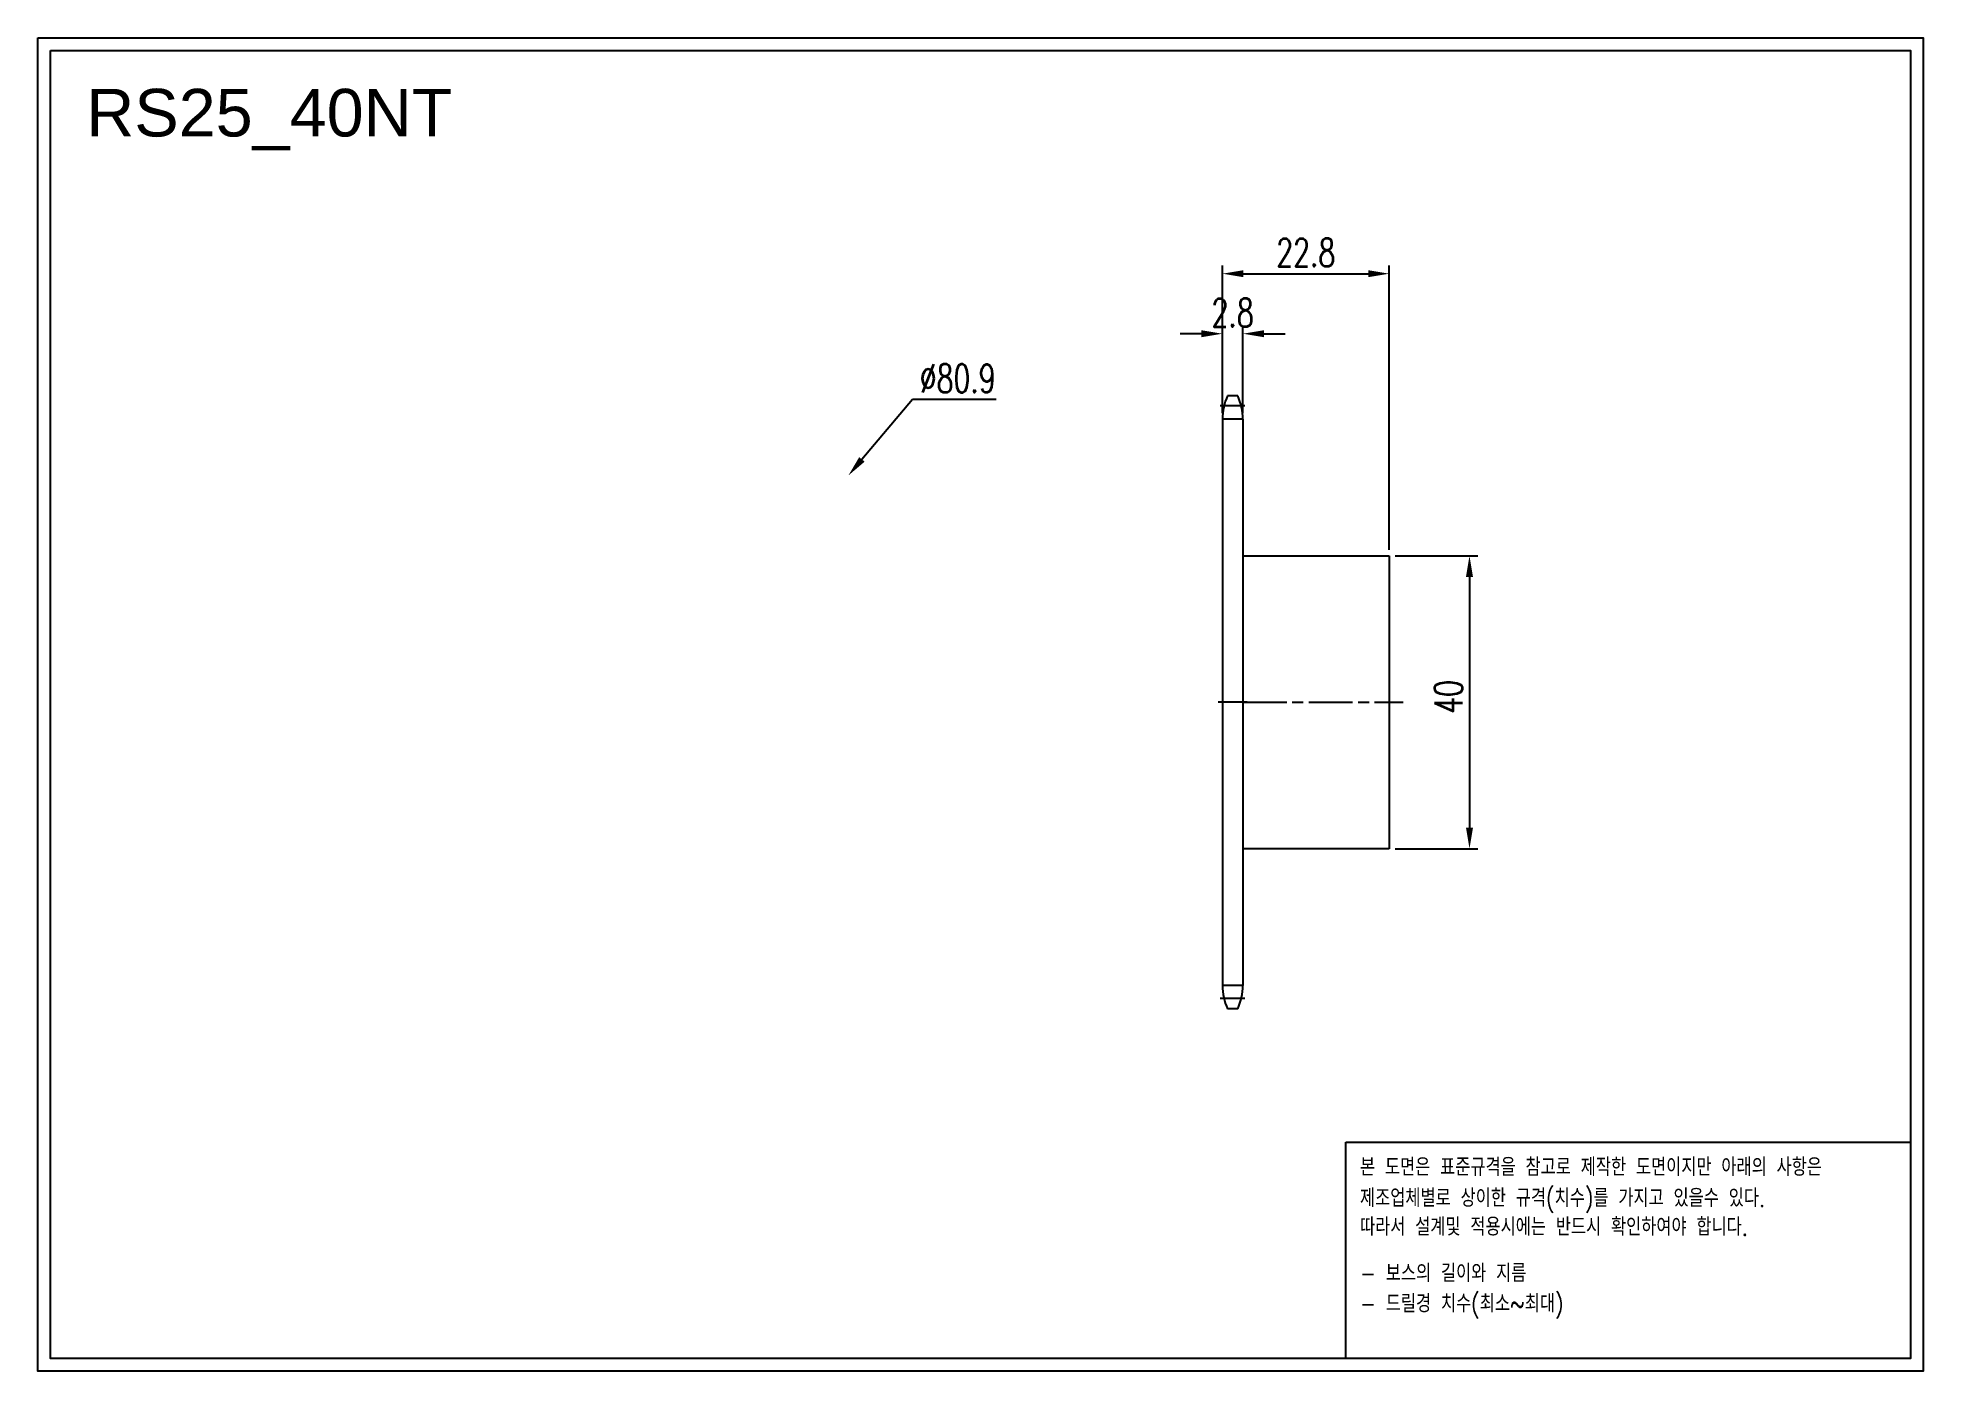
# Model space of a CAD drawing. Header units: millimetres. Extents: x -68477 to -68219, y 1720 to 1903.
import ezdxf

# ---------------------------------------------------------------- set-up
doc = ezdxf.new("R2010")
doc.units = ezdxf.units.MM
for name, pattern in [('AM_ISO02W050', [7.5, 6, -1.5]), ('AM_ISO02W050x2', [3.75, 3, -0.75]), ('AM_ISO08W050', [18, 12, -1.5, 3, -1.5]), ('AM_ISO08W050x2', [9, 6, -0.75, 1.5, -0.75])]:
    doc.linetypes.add(name, pattern=pattern)
for name, color, linetype, lineweight in [('AM_3N', 6, 'AM_ISO02W050', 25), ('AM_7', 4, 'AM_ISO08W050', 25), ('AM_7N', 4, 'AM_ISO08W050', 25)]:
    doc.layers.add(name, color=color, linetype=linetype, lineweight=lineweight)
doc.layers.add('S-DIM', color=7, linetype='Continuous')
doc.styles.add('HAN', font='ROMANS.shx', dxfattribs={"width": 0.7, "bigfont": 'whgtxt.shx'})
doc.styles.add('HSG', font='SIMPLEX.shx', dxfattribs={"width": 0.7, "bigfont": 'HSG.shx'})
doc.styles.get("Standard").update_dxf_attribs({"font": 'arial.ttf'})
doc.dimstyles.new('APP4', dxfattribs={"dimscale": 1.6, "dimtxt": 2.4, "dimasz": 1.8, "dimexe": 0.7, "dimexo": 0.5, "dimgap": 0.6, "dimtad": 1, "dimtoh": 1, "dimdec": 1, "dimrnd": 0.01, "dimzin": 9, "dimdsep": 46, "dimtxsty": 'HSG', "dimcen": 0, "dimclrd": 1, "dimclre": 1, "dimclrt": 256, "dimazin": 2, "dimtp": 1, "dimtm": 1, "dimtfac": 0.5, "dimtdec": 1, "dimtofl": 0, "dimtmove": 0, "dimatfit": 3, "dimfxl": 0, "dimtvp": 1, "dimtolj": 2, "dimlwd": -1, "dimlwe": -1, "dimarcsym": 0})

# ---------------------------------------------------------------- blocks, each defined once
blk = doc.blocks.new('*D2')
at = {"layer": 'Defpoints', "color": 0, "transparency": 16777216}
for p in [(-68292.38, 1831.75), (-68292.38, 1791.75), (-68281.42, 1791.75)]:
    blk.add_point(p, dxfattribs=at)
at = {"layer": 'S-DIM', "color": 1, "transparency": 16777216}
for p, q in [((-68291.58, 1831.75), (-68280.3, 1831.75)), ((-68281.42, 1828.87), (-68281.42, 1794.63)), ((-68291.58, 1791.75), (-68280.3, 1791.75))]:
    blk.add_line(p, q, dxfattribs=at)
for points in [[(-68281.9, 1828.87), (-68280.94, 1828.87), (-68281.42, 1831.75)], [(-68281.9, 1794.63), (-68280.94, 1794.63), (-68281.42, 1791.75)]]:
    blk.add_solid(points, dxfattribs=at)
at = {"layer": 'S-DIM', "transparency": 16777216, "insert": (-68284.3, 1812.48), "char_height": 3.84, "attachment_point": 5, "rotation": 90, "style": 'HSG'}
blk.add_mtext('\\A2;40', dxfattribs=at)
blk = doc.blocks.new('e567sfgjss')
for p, q in [((-66937.69, 488.79), (-66917.69, 488.79)), ((-66917.69, 488.79), (-66917.69, 448.79)), ((-66917.69, 448.79), (-66937.69, 448.79))]:
    blk.add_line(p, q)
at = {"layer": 'AM_7N', "linetype": 'AM_ISO08W050x2'}
blk.add_line((-66937.69, 468.79), (-66915.79, 468.79), dxfattribs=at)
blk = doc.blocks.new('*D3')
at = {"layer": 'Defpoints', "color": 0, "transparency": 16777216}
for p in [(-68366.28, 1842.72), (-68418.37, 1780.78)]:
    blk.add_point(p, dxfattribs=at)
at = {"layer": 'S-DIM', "color": 1, "transparency": 16777216}
for p, q in [((-68357.54, 1853.11), (-68364.43, 1844.92)), ((-68346.09, 1853.11), (-68357.54, 1853.11))]:
    blk.add_line(p, q, dxfattribs=at)
blk.add_solid([(-68364.8, 1845.23), (-68364.06, 1844.61), (-68366.28, 1842.72)], dxfattribs=at)
at = {"layer": 'S-DIM', "transparency": 16777216, "insert": (-68351.34, 1855.99), "char_height": 3.84, "attachment_point": 5, "style": 'HSG'}
blk.add_mtext('\\A2;∅80.9', dxfattribs=at)
blk = doc.blocks.new('*D4')
at = {"layer": 'Defpoints', "color": 0, "transparency": 16777216}
for p in [(-68312.38, 1862.09), (-68315.18, 1850.42), (-68312.38, 1850.42)]:
    blk.add_point(p, dxfattribs=at)
at = {"layer": 'S-DIM', "color": 1, "transparency": 16777216}
for p, q in [((-68315.18, 1851.22), (-68315.18, 1863.21)), ((-68312.38, 1851.22), (-68312.38, 1863.21)), ((-68318.06, 1862.09), (-68320.94, 1862.09)), ((-68309.5, 1862.09), (-68306.62, 1862.09))]:
    blk.add_line(p, q, dxfattribs=at)
for points in [[(-68318.06, 1862.57), (-68318.06, 1861.61), (-68315.18, 1862.09)], [(-68309.5, 1862.57), (-68309.5, 1861.61), (-68312.38, 1862.09)]]:
    blk.add_solid(points, dxfattribs=at)
at = {"layer": 'S-DIM', "transparency": 16777216, "insert": (-68313.78, 1864.97), "char_height": 3.84, "attachment_point": 5, "style": 'HSG'}
blk.add_mtext('\\A2;2.8', dxfattribs=at)
blk = doc.blocks.new('*D5')
at = {"layer": 'Defpoints', "color": 0, "transparency": 16777216}
for p in [(-68292.38, 1870.29), (-68315.18, 1850.42), (-68292.38, 1831.75)]:
    blk.add_point(p, dxfattribs=at)
at = {"layer": 'S-DIM', "color": 1, "transparency": 16777216}
for p, q in [((-68315.18, 1851.22), (-68315.18, 1871.41)), ((-68292.38, 1832.55), (-68292.38, 1871.41)), ((-68312.3, 1870.29), (-68295.26, 1870.29))]:
    blk.add_line(p, q, dxfattribs=at)
for points in [[(-68312.3, 1870.77), (-68312.3, 1869.81), (-68315.18, 1870.29)], [(-68295.26, 1870.77), (-68295.26, 1869.81), (-68292.38, 1870.29)]]:
    blk.add_solid(points, dxfattribs=at)
at = {"layer": 'S-DIM', "transparency": 16777216, "insert": (-68303.78, 1873.17), "char_height": 3.84, "attachment_point": 5, "style": 'HSG'}
blk.add_mtext('\\A2;22.8', dxfattribs=at)
blk = doc.blocks.new('notice1')
at = {"color": 4}
blk.add_lwpolyline([(-22142.12, 1735.9), (-22053.8, 1735.9), (-22053.8, 1702.07), (-22142.12, 1702.07)], close=True, dxfattribs=at)
at = {"color": 4, "style": 'HAN', "width": 0.8}
for s, p in [('본 도면은 표준규격을 참고로 제작한 도면이지만 아래의 사항은', (-22139.9, 1730.62)), ('제조업체별로 상이한 규격(치수)를 가지고 있을수 있다.', (-22139.9, 1725.78)), ('따라서 설계및 적용시에는 반드시 확인하여야 합니다.', (-22139.9, 1721.28)), ('- 보스의 길이와 지름', (-22139.9, 1714.03)), ('- 드릴경 치수(최소~최대)', (-22139.9, 1709.27))]:
    blk.add_text(s, height=2.7949, dxfattribs=at).set_placement(p)

msp = doc.modelspace()

# ---------------------------------------------------------------- linework, layer by layer
for p, q in [((-68313.09, 1853.62), (-68314.48, 1853.62)), ((-68315.18, 1850.42), (-68315.18, 1773.08)), ((-68312.38, 1850.42), (-68312.38, 1773.08)), ((-68313.09, 1769.88), (-68314.48, 1769.88))]:
    msp.add_line(p, q)
for points in [[(-68477.04, 1902.52), (-68219.42, 1902.52), (-68219.42, 1720.37), (-68477.04, 1720.37)], [(-68475.3, 1900.79), (-68221.15, 1900.79), (-68221.15, 1722.1), (-68475.3, 1722.1)]]:
    msp.add_lwpolyline(points, close=True)
for centre, start, end in [((-68307.58, 1850.42), 155.0989, 180), ((-68319.98, 1850.42), 0, 24.9011), ((-68307.58, 1773.08), 180, 204.9011), ((-68319.98, 1773.08), 335.0989, 0)]:
    msp.add_arc(centre, 7.6, start, end)
at = {"layer": 'AM_3N', "linetype": 'AM_ISO02W050x2'}
for p, q in [((-68312.38, 1850.42), (-68315.18, 1850.42)), ((-68312.38, 1773.08), (-68315.18, 1773.08))]:
    msp.add_line(p, q, dxfattribs=at)
at = {"layer": 'AM_7', "linetype": 'AM_ISO08W050x2'}
for p, q in [((-68312.11, 1852.22), (-68315.49, 1852.22)), ((-68311.8, 1811.75), (-68315.77, 1811.75)), ((-68312.11, 1771.28), (-68315.49, 1771.28))]:
    msp.add_line(p, q, dxfattribs=at)

# ---------------------------------------------------------------- block references
msp.add_blockref('e567sfgjss', (-1374.7, 1342.96))
at = {"xscale": 0.8735999999999999, "yscale": 0.8735999999999999, "zscale": 0.8735999999999999}
msp.add_blockref('notice1', (-48954.96, 235.18), dxfattribs=at)

# ---------------------------------------------------------------- texts
msp.add_text('RS25_40NT', height=6.506).set_placement((-68470.4, 1889.03))

# ---------------------------------------------------------------- dimensions: what is measured, and where the dimension line sits
at = {"layer": 'S-DIM'}
dim = msp.add_linear_dim(base=(-68292.38, 1870.29), p1=(-68315.18, 1850.42), p2=(-68292.38, 1831.75), dimstyle='APP4', dxfattribs=at)
dim.commit()
dim.dimension.update_dxf_attribs({"geometry": '*D5', "text_midpoint": (-68303.78, 1873.17)})
dim = msp.add_linear_dim(base=(-68312.38, 1862.09), p1=(-68315.18, 1850.42), p2=(-68312.38, 1850.42), dimstyle='APP4', dxfattribs=at)
dim.commit()
dim.dimension.update_dxf_attribs({"geometry": '*D4', "text_midpoint": (-68313.78, 1862.09), "dimtype": 128})
dim = msp.add_diameter_dim_2p(p1=(-68418.37, 1780.78), p2=(-68366.28, 1842.72), dimstyle='APP4', dxfattribs=at)
dim.commit()
dim.dimension.update_dxf_attribs({"geometry": '*D3', "text_midpoint": (-68351.34, 1853.11), "dimtype": 131})
dim = msp.add_linear_dim(base=(-68281.42, 1791.75), p1=(-68292.38, 1831.75), p2=(-68292.38, 1791.75), angle=90, dimstyle='APP4', dxfattribs=at)
dim.commit()
dim.dimension.update_dxf_attribs({"geometry": '*D2', "text_midpoint": (-68281.42, 1812.48), "dimtype": 128})

doc.saveas('drawing.dxf')
